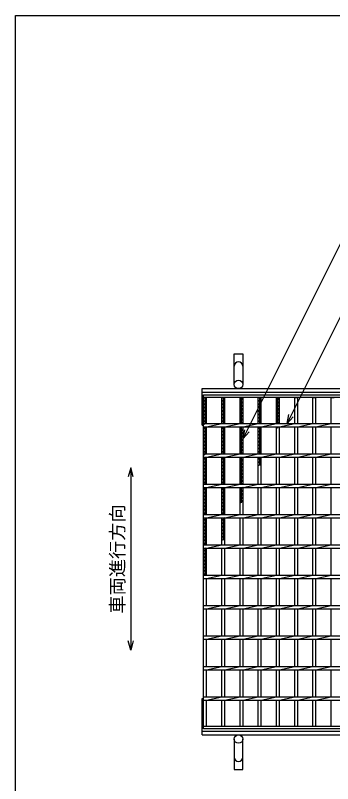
# Model space of a CAD drawing. Units: millimetres, scale not verified. Extents: x -1820 to 1731, y -1282 to 1054.
# Drawn here: x -1729 to -1206, y -211 to 1054 of the extents above; entities that cross this region are included whole.
import ezdxf
from ezdxf.enums import TextEntityAlignment as Align

# ---------------------------------------------------------------- set-up
doc = ezdxf.new("R2010")
doc.units = ezdxf.units.MM
doc.header["$LTSCALE"] = 10
for name, color, linetype, lineweight in [('0_2', 150, 'Continuous', 25), ('16', 3, 'Continuous', 25), ('19', 6, 'Continuous', 25), ('22', 4, 'Continuous', 25)]:
    doc.layers.add(name, color=color, linetype=linetype, lineweight=lineweight)
doc.styles.add('ベクトル', font='')
doc.styles.get('ベクトル').set_extended_font_data('ベクトル')

msp = doc.modelspace()

# ---------------------------------------------------------------- linework, layer by layer
at = {"layer": '0_2'}
for p, q in [((-1729, -1146.5), (-1729, 1053.5)), ((-1729, 1053.5), (1731, 1053.5))]:
    msp.add_line(p, q, dxfattribs=at)
at = {"layer": '16'}
for p, q in [((-1419, 429), (-424, 429)), ((-1419, 424.5), (-1419, 429)), ((-424, 424.5), (-1419, 424.5)), ((-1419, -116.5), (-1419, 424.5)), ((-1419, 424.5), (-1414, 424.5)), ((-1414, 421.7), (-1419, 424.5)), ((-1419, 418.9), (-1414, 421.7)), ((-1414, 416.1), (-1419, 418.9)), ((-1416.5, 381.75), (-1416.5, 424.5)), ((-1414, 381.75), (-1414, 424.5)), ((-1389, 381.75), (-1389, 424.5)), ((-1389, 424.5), (-1384, 424.5)), ((-1384, 421.7), (-1389, 424.5)), ((-1389, 418.9), (-1384, 421.7)), ((-1384, 416.1), (-1389, 418.9)), ((-1386.5, 381.75), (-1386.5, 424.5)), ((-1384, 381.75), (-1384, 424.5)), ((-1359, 381.75), (-1359, 424.5)), ((-1359, 424.5), (-1354, 424.5)), ((-1354, 421.7), (-1359, 424.5)), ((-1359, 418.9), (-1354, 421.7)), ((-1354, 416.1), (-1359, 418.9)), ((-1356.5, 381.75), (-1356.5, 424.5)), ((-1354, 381.75), (-1354, 424.5)), ((-1329, 381.75), (-1329, 424.5)), ((-1329, 424.5), (-1324, 424.5)), ((-1324, 421.7), (-1329, 424.5)), ((-1329, 418.9), (-1324, 421.7)), ((-1324, 416.1), (-1329, 418.9)), ((-1326.5, 381.75), (-1326.5, 424.5)), ((-1324, 381.75), (-1324, 424.5)), ((-1299, 381.75), (-1299, 424.5)), ((-1299, 424.5), (-1294, 424.5)), ((-1294, 421.7), (-1299, 424.5)), ((-1299, 418.9), (-1294, 421.7)), ((-1294, 416.1), (-1299, 418.9)), ((-1296.5, 381.75), (-1296.5, 424.5)), ((-1294, 381.75), (-1294, 424.5)), ((-1269, 381.75), (-1269, 424.5)), ((-1269, 424.5), (-1264, 424.5)), ((-1264, 381.75), (-1264, 424.5)), ((-1239, 381.75), (-1239, 424.5)), ((-1239, 424.5), (-1234, 424.5)), ((-1234, 381.75), (-1234, 424.5)), ((-1209, 381.75), (-1209, 424.5)), ((-1209, 424.5), (-1204, 424.5)), ((-1419, 413.3), (-1414, 416.1)), ((-1414, 410.5), (-1419, 413.3)), ((-1419, 407.7), (-1414, 410.5)), ((-1414, 404.9), (-1419, 407.7)), ((-1419, 402.1), (-1414, 404.9)), ((-1389, 413.3), (-1384, 416.1)), ((-1384, 410.5), (-1389, 413.3)), ((-1389, 407.7), (-1384, 410.5)), ((-1384, 404.9), (-1389, 407.7)), ((-1389, 402.1), (-1384, 404.9)), ((-1359, 413.3), (-1354, 416.1)), ((-1354, 410.5), (-1359, 413.3)), ((-1359, 407.7), (-1354, 410.5)), ((-1354, 404.9), (-1359, 407.7)), ((-1359, 402.1), (-1354, 404.9)), ((-1329, 413.3), (-1324, 416.1)), ((-1324, 410.5), (-1329, 413.3)), ((-1329, 407.7), (-1324, 410.5)), ((-1324, 404.9), (-1329, 407.7)), ((-1329, 402.1), (-1324, 404.9)), ((-1299, 413.3), (-1294, 416.1)), ((-1294, 410.5), (-1299, 413.3)), ((-1299, 407.7), (-1294, 410.5)), ((-1294, 404.9), (-1299, 407.7)), ((-1299, 402.1), (-1294, 404.9)), ((-1414, 399.3), (-1419, 402.1)), ((-1419, 396.5), (-1414, 399.3)), ((-1414, 393.7), (-1419, 396.5)), ((-1419, 390.9), (-1414, 393.7)), ((-1384, 399.3), (-1389, 402.1)), ((-1389, 396.5), (-1384, 399.3)), ((-1384, 393.7), (-1389, 396.5)), ((-1389, 390.9), (-1384, 393.7)), ((-1354, 399.3), (-1359, 402.1)), ((-1359, 396.5), (-1354, 399.3)), ((-1354, 393.7), (-1359, 396.5)), ((-1359, 390.9), (-1354, 393.7)), ((-1324, 399.3), (-1329, 402.1)), ((-1329, 396.5), (-1324, 399.3)), ((-1324, 393.7), (-1329, 396.5)), ((-1329, 390.9), (-1324, 393.7)), ((-1294, 399.3), (-1299, 402.1)), ((-1299, 396.5), (-1294, 399.3)), ((-1294, 393.7), (-1299, 396.5)), ((-1299, 390.9), (-1294, 393.7)), ((-1414, 388.1), (-1419, 390.9)), ((-1419, 385.3), (-1414, 388.1)), ((-1414, 382.5), (-1419, 385.3)), ((-1419, 379.7), (-1414, 382.5)), ((-1419, 381.75), (-424, 381.75)), ((-1419, 376.25), (-1419, 381.75)), ((-1414, 376.25), (-1389, 381.75)), ((-1384, 388.1), (-1389, 390.9)), ((-1389, 385.3), (-1384, 388.1)), ((-1384, 382.5), (-1389, 385.3)), ((-1385.34, 381.75), (-1384, 382.5)), ((-1384, 376.25), (-1359, 381.75)), ((-1354, 388.1), (-1359, 390.9)), ((-1359, 385.3), (-1354, 388.1)), ((-1354, 382.5), (-1359, 385.3)), ((-1355.34, 381.75), (-1354, 382.5)), ((-1354, 376.25), (-1329, 381.75)), ((-1324, 388.1), (-1329, 390.9)), ((-1329, 385.3), (-1324, 388.1)), ((-1324, 382.5), (-1329, 385.3)), ((-1325.34, 381.75), (-1324, 382.5)), ((-1324, 376.25), (-1299, 381.75)), ((-1294, 388.1), (-1299, 390.9)), ((-1299, 385.3), (-1294, 388.1)), ((-1294, 382.5), (-1299, 385.3)), ((-1295.34, 381.75), (-1294, 382.5)), ((-1294, 376.25), (-1269, 381.75)), ((-1264, 376.25), (-1239, 381.75)), ((-1234, 376.25), (-1209, 381.75)), ((-1419, 376.25), (-424, 376.25)), ((-1419, 374.1), (-1415.16, 376.25)), ((-1414, 371.3), (-1419, 374.1)), ((-1419, 368.5), (-1414, 371.3)), ((-1414, 365.7), (-1419, 368.5)), ((-1416.5, 331.75), (-1416.5, 376.25)), ((-1414, 331.75), (-1414, 376.25)), ((-1389, 331.75), (-1389, 376.25)), ((-1389, 374.1), (-1385.16, 376.25)), ((-1384, 371.3), (-1389, 374.1)), ((-1389, 368.5), (-1384, 371.3)), ((-1384, 365.7), (-1389, 368.5)), ((-1386.5, 331.75), (-1386.5, 376.25)), ((-1384, 331.75), (-1384, 376.25)), ((-1359, 331.75), (-1359, 376.25)), ((-1359, 374.1), (-1355.16, 376.25)), ((-1354, 371.3), (-1359, 374.1)), ((-1359, 368.5), (-1354, 371.3)), ((-1354, 365.7), (-1359, 368.5)), ((-1356.5, 331.75), (-1356.5, 376.25)), ((-1354, 331.75), (-1354, 376.25)), ((-1329, 331.75), (-1329, 376.25)), ((-1329, 374.1), (-1325.16, 376.25)), ((-1324, 371.3), (-1329, 374.1)), ((-1329, 368.5), (-1324, 371.3)), ((-1324, 365.7), (-1329, 368.5)), ((-1326.5, 331.75), (-1326.5, 376.25)), ((-1324, 331.75), (-1324, 376.25)), ((-1299, 331.75), (-1299, 376.25)), ((-1299, 374.1), (-1295.16, 376.25)), ((-1296.5, 374.1), (-1296.5, 376.25)), ((-1294, 331.75), (-1294, 376.25)), ((-1269, 331.75), (-1269, 376.25)), ((-1264, 331.75), (-1264, 376.25)), ((-1239, 331.75), (-1239, 376.25)), ((-1234, 331.75), (-1234, 376.25)), ((-1209, 331.75), (-1209, 376.25)), ((-1419, 362.9), (-1414, 365.7)), ((-1414, 360.1), (-1419, 362.9)), ((-1419, 357.3), (-1414, 360.1)), ((-1414, 354.5), (-1419, 357.3)), ((-1419, 351.7), (-1414, 354.5)), ((-1389, 362.9), (-1384, 365.7)), ((-1384, 360.1), (-1389, 362.9)), ((-1389, 357.3), (-1384, 360.1)), ((-1384, 354.5), (-1389, 357.3)), ((-1389, 351.7), (-1384, 354.5)), ((-1359, 362.9), (-1354, 365.7)), ((-1354, 360.1), (-1359, 362.9)), ((-1359, 357.3), (-1354, 360.1)), ((-1354, 354.5), (-1359, 357.3)), ((-1359, 351.7), (-1354, 354.5)), ((-1329, 362.9), (-1324, 365.7)), ((-1324, 360.1), (-1329, 362.9)), ((-1329, 357.3), (-1324, 360.1)), ((-1324, 354.5), (-1329, 357.3)), ((-1329, 351.7), (-1324, 354.5)), ((-1414, 348.9), (-1419, 351.7)), ((-1419, 346.1), (-1414, 348.9)), ((-1414, 343.3), (-1419, 346.1)), ((-1419, 340.5), (-1414, 343.3)), ((-1384, 348.9), (-1389, 351.7)), ((-1389, 346.1), (-1384, 348.9)), ((-1384, 343.3), (-1389, 346.1)), ((-1389, 340.5), (-1384, 343.3)), ((-1354, 348.9), (-1359, 351.7)), ((-1359, 346.1), (-1354, 348.9)), ((-1354, 343.3), (-1359, 346.1)), ((-1359, 340.5), (-1354, 343.3)), ((-1324, 348.9), (-1329, 351.7)), ((-1329, 346.1), (-1324, 348.9)), ((-1324, 343.3), (-1329, 346.1)), ((-1329, 340.5), (-1324, 343.3)), ((-1414, 337.7), (-1419, 340.5)), ((-1419, 334.9), (-1414, 337.7)), ((-1414, 332.1), (-1419, 334.9)), ((-1419, 329.3), (-1414, 332.1)), ((-1419, 331.75), (-424, 331.75)), ((-1419, 326.25), (-1419, 331.75)), ((-1414, 326.25), (-1389, 331.75)), ((-1384, 337.7), (-1389, 340.5)), ((-1389, 334.9), (-1384, 337.7)), ((-1384, 332.1), (-1389, 334.9)), ((-1384.62, 331.75), (-1384, 332.1)), ((-1384, 326.25), (-1359, 331.75)), ((-1354, 337.7), (-1359, 340.5)), ((-1359, 334.9), (-1354, 337.7)), ((-1354, 332.1), (-1359, 334.9)), ((-1354.62, 331.75), (-1354, 332.1)), ((-1354, 326.25), (-1329, 331.75)), ((-1324, 337.7), (-1329, 340.5)), ((-1329, 334.9), (-1324, 337.7)), ((-1324, 332.1), (-1329, 334.9)), ((-1324.62, 331.75), (-1324, 332.1)), ((-1324, 326.25), (-1299, 331.75)), ((-1294, 326.25), (-1269, 331.75)), ((-1264, 326.25), (-1239, 331.75)), ((-1234, 326.25), (-1209, 331.75)), ((-1419, 326.25), (-424, 326.25)), ((-1419, 323.7), (-1414.45, 326.25)), ((-1414, 320.9), (-1419, 323.7)), ((-1419, 318.1), (-1414, 320.9)), ((-1414, 315.3), (-1419, 318.1)), ((-1416.5, 281.75), (-1416.5, 326.25)), ((-1414, 281.75), (-1414, 326.25)), ((-1389, 281.75), (-1389, 326.25)), ((-1389, 323.7), (-1384.45, 326.25)), ((-1384, 320.9), (-1389, 323.7)), ((-1389, 318.1), (-1384, 320.9)), ((-1384, 315.3), (-1389, 318.1)), ((-1386.5, 281.75), (-1386.5, 326.25)), ((-1384, 281.75), (-1384, 326.25)), ((-1359, 281.75), (-1359, 326.25)), ((-1359, 323.7), (-1354.45, 326.25)), ((-1354, 320.9), (-1359, 323.7)), ((-1359, 318.1), (-1354, 320.9)), ((-1354, 315.3), (-1359, 318.1)), ((-1356.5, 281.75), (-1356.5, 326.25)), ((-1354, 281.75), (-1354, 326.25)), ((-1329, 281.75), (-1329, 326.25)), ((-1329, 323.7), (-1324.45, 326.25)), ((-1324, 320.9), (-1329, 323.7)), ((-1329, 318.1), (-1324, 320.9)), ((-1324, 315.3), (-1329, 318.1)), ((-1326.5, 312.5), (-1326.5, 326.25)), ((-1324, 281.75), (-1324, 326.25)), ((-1299, 281.75), (-1299, 326.25)), ((-1294, 281.75), (-1294, 326.25)), ((-1269, 281.75), (-1269, 326.25)), ((-1264, 281.75), (-1264, 326.25)), ((-1239, 281.75), (-1239, 326.25)), ((-1234, 281.75), (-1234, 326.25)), ((-1209, 281.75), (-1209, 326.25)), ((-1419, 312.5), (-1414, 315.3)), ((-1414, 309.7), (-1419, 312.5)), ((-1419, 306.9), (-1414, 309.7)), ((-1414, 304.1), (-1419, 306.9)), ((-1419, 301.3), (-1414, 304.1)), ((-1389, 312.5), (-1384, 315.3)), ((-1384, 309.7), (-1389, 312.5)), ((-1389, 306.9), (-1384, 309.7)), ((-1384, 304.1), (-1389, 306.9)), ((-1389, 301.3), (-1384, 304.1)), ((-1359, 312.5), (-1354, 315.3)), ((-1354, 309.7), (-1359, 312.5)), ((-1359, 306.9), (-1354, 309.7)), ((-1354, 304.1), (-1359, 306.9)), ((-1359, 301.3), (-1354, 304.1)), ((-1329, 312.5), (-1324, 315.3)), ((-1414, 298.5), (-1419, 301.3)), ((-1419, 295.7), (-1414, 298.5)), ((-1414, 292.9), (-1419, 295.7)), ((-1419, 290.1), (-1414, 292.9)), ((-1384, 298.5), (-1389, 301.3)), ((-1389, 295.7), (-1384, 298.5)), ((-1384, 292.9), (-1389, 295.7)), ((-1389, 290.1), (-1384, 292.9)), ((-1354, 298.5), (-1359, 301.3)), ((-1359, 295.7), (-1354, 298.5)), ((-1354, 292.9), (-1359, 295.7)), ((-1359, 290.1), (-1354, 292.9)), ((-1414, 287.3), (-1419, 290.1)), ((-1419, 284.5), (-1414, 287.3)), ((-1414.09, 281.75), (-1419, 284.5)), ((-1419, 281.75), (-424, 281.75)), ((-1419, 276.25), (-1419, 281.75)), ((-1414, 276.25), (-1389, 281.75)), ((-1384, 287.3), (-1389, 290.1)), ((-1389, 284.5), (-1384, 287.3)), ((-1384.09, 281.75), (-1389, 284.5)), ((-1384, 276.25), (-1359, 281.75)), ((-1354, 287.3), (-1359, 290.1)), ((-1359, 284.5), (-1354, 287.3)), ((-1354.09, 281.75), (-1359, 284.5)), ((-1354, 276.25), (-1329, 281.75)), ((-1324, 276.25), (-1299, 281.75)), ((-1294, 276.25), (-1269, 281.75)), ((-1264, 276.25), (-1239, 281.75)), ((-1234, 276.25), (-1209, 281.75)), ((-1419, 276.25), (-424, 276.25)), ((-1419, 273.3), (-1414, 276.1)), ((-1414, 270.5), (-1419, 273.3)), ((-1419, 267.7), (-1414, 270.5)), ((-1414, 264.9), (-1419, 267.7)), ((-1416.5, 231.75), (-1416.5, 276.25)), ((-1414, 276.1), (-1414.27, 276.25)), ((-1414, 231.75), (-1414, 276.25)), ((-1389, 231.75), (-1389, 276.25)), ((-1389, 273.3), (-1384, 276.1)), ((-1384, 270.5), (-1389, 273.3)), ((-1389, 267.7), (-1384, 270.5)), ((-1384, 264.9), (-1389, 267.7)), ((-1386.5, 231.75), (-1386.5, 276.25)), ((-1384, 276.1), (-1384.27, 276.25)), ((-1384, 231.75), (-1384, 276.25)), ((-1359, 231.75), (-1359, 276.25)), ((-1359, 273.3), (-1354, 276.1)), ((-1354, 270.5), (-1359, 273.3)), ((-1359, 267.7), (-1354, 270.5)), ((-1354, 264.9), (-1359, 267.7)), ((-1356.5, 250.9), (-1356.5, 276.25)), ((-1354, 276.1), (-1354.27, 276.25)), ((-1354, 231.75), (-1354, 276.25)), ((-1329, 231.75), (-1329, 276.25)), ((-1324, 231.75), (-1324, 276.25)), ((-1299, 231.75), (-1299, 276.25)), ((-1294, 231.75), (-1294, 276.25)), ((-1269, 231.75), (-1269, 276.25)), ((-1264, 231.75), (-1264, 276.25)), ((-1239, 231.75), (-1239, 276.25)), ((-1234, 231.75), (-1234, 276.25)), ((-1209, 231.75), (-1209, 276.25)), ((-1419, 262.1), (-1414, 264.9)), ((-1414, 259.3), (-1419, 262.1)), ((-1419, 256.5), (-1414, 259.3)), ((-1414, 253.7), (-1419, 256.5)), ((-1419, 250.9), (-1414, 253.7)), ((-1389, 262.1), (-1384, 264.9)), ((-1384, 259.3), (-1389, 262.1)), ((-1389, 256.5), (-1384, 259.3)), ((-1384, 253.7), (-1389, 256.5)), ((-1389, 250.9), (-1384, 253.7)), ((-1359, 262.1), (-1354, 264.9)), ((-1354, 259.3), (-1359, 262.1)), ((-1359, 256.5), (-1354, 259.3)), ((-1354, 253.7), (-1359, 256.5)), ((-1359, 250.9), (-1354, 253.7)), ((-1414, 248.1), (-1419, 250.9)), ((-1419, 245.3), (-1414, 248.1)), ((-1414, 242.5), (-1419, 245.3)), ((-1419, 239.7), (-1414, 242.5)), ((-1384, 248.1), (-1389, 250.9)), ((-1389, 245.3), (-1384, 248.1)), ((-1384, 242.5), (-1389, 245.3)), ((-1389, 239.7), (-1384, 242.5)), ((-1414, 236.9), (-1419, 239.7)), ((-1419, 234.1), (-1414, 236.9)), ((-1414.8, 231.75), (-1419, 234.1)), ((-1419, 231.75), (-424, 231.75)), ((-1419, 226.25), (-1419, 231.75)), ((-1414, 226.25), (-1389, 231.75)), ((-1384, 236.9), (-1389, 239.7)), ((-1389, 234.1), (-1384, 236.9)), ((-1384.8, 231.75), (-1389, 234.1)), ((-1384, 226.25), (-1359, 231.75)), ((-1354, 226.25), (-1329, 231.75)), ((-1324, 226.25), (-1299, 231.75)), ((-1294, 226.25), (-1269, 231.75)), ((-1264, 226.25), (-1239, 231.75)), ((-1234, 226.25), (-1209, 231.75)), ((-1419, 226.25), (-424, 226.25)), ((-1419, 222.9), (-1414, 225.7)), ((-1414, 220.1), (-1419, 222.9)), ((-1419, 217.3), (-1414, 220.1)), ((-1414, 214.5), (-1419, 217.3)), ((-1416.5, 181.75), (-1416.5, 226.25)), ((-1414, 225.7), (-1414.98, 226.25)), ((-1414, 181.75), (-1414, 226.25)), ((-1389, 181.75), (-1389, 226.25)), ((-1389, 222.9), (-1384, 225.7)), ((-1384, 220.1), (-1389, 222.9)), ((-1389, 217.3), (-1384, 220.1)), ((-1384, 214.5), (-1389, 217.3)), ((-1386.5, 189.3), (-1386.5, 226.25)), ((-1384, 225.7), (-1384.98, 226.25)), ((-1384, 181.75), (-1384, 226.25)), ((-1359, 181.75), (-1359, 226.25)), ((-1354, 181.75), (-1354, 226.25)), ((-1329, 181.75), (-1329, 226.25)), ((-1324, 181.75), (-1324, 226.25)), ((-1299, 181.75), (-1299, 226.25)), ((-1294, 181.75), (-1294, 226.25)), ((-1269, 181.75), (-1269, 226.25)), ((-1264, 181.75), (-1264, 226.25)), ((-1239, 181.75), (-1239, 226.25)), ((-1234, 181.75), (-1234, 226.25)), ((-1209, 181.75), (-1209, 226.25)), ((-1419, 211.7), (-1414, 214.5)), ((-1414, 208.9), (-1419, 211.7)), ((-1419, 206.1), (-1414, 208.9)), ((-1414, 203.3), (-1419, 206.1)), ((-1419, 200.5), (-1414, 203.3)), ((-1389, 211.7), (-1384, 214.5)), ((-1384, 208.9), (-1389, 211.7)), ((-1389, 206.1), (-1384, 208.9)), ((-1384, 203.3), (-1389, 206.1)), ((-1389, 200.5), (-1384, 203.3)), ((-1414, 197.7), (-1419, 200.5)), ((-1419, 194.9), (-1414, 197.7)), ((-1414, 192.1), (-1419, 194.9)), ((-1419, 189.3), (-1414, 192.1)), ((-1384, 197.7), (-1389, 200.5)), ((-1389, 194.9), (-1384, 197.7)), ((-1384, 192.1), (-1389, 194.9)), ((-1389, 189.3), (-1384, 192.1)), ((-1414, 186.5), (-1419, 189.3)), ((-1419, 183.7), (-1414, 186.5)), ((-1415.52, 181.75), (-1419, 183.7)), ((-1419, 181.75), (-424, 181.75)), ((-1419, 176.25), (-1419, 181.75)), ((-1414, 176.25), (-1389, 181.75)), ((-1384, 176.25), (-1359, 181.75)), ((-1354, 176.25), (-1329, 181.75)), ((-1324, 176.25), (-1299, 181.75)), ((-1294, 176.25), (-1269, 181.75)), ((-1264, 176.25), (-1239, 181.75)), ((-1234, 176.25), (-1209, 181.75)), ((-1419, 176.25), (-424, 176.25)), ((-1419, 172.5), (-1414, 175.3)), ((-1414, 169.7), (-1419, 172.5)), ((-1419, 166.9), (-1414, 169.7)), ((-1414, 164.1), (-1419, 166.9)), ((-1416.5, 131.75), (-1416.5, 176.25)), ((-1414, 175.3), (-1415.7, 176.25)), ((-1414, 131.75), (-1414, 176.25)), ((-1389, 131.75), (-1389, 176.25)), ((-1384, 131.75), (-1384, 176.25)), ((-1359, 131.75), (-1359, 176.25)), ((-1354, 131.75), (-1354, 176.25)), ((-1329, 131.75), (-1329, 176.25)), ((-1324, 131.75), (-1324, 176.25)), ((-1299, 131.75), (-1299, 176.25)), ((-1294, 131.75), (-1294, 176.25)), ((-1269, 131.75), (-1269, 176.25)), ((-1264, 131.75), (-1264, 176.25)), ((-1239, 131.75), (-1239, 176.25)), ((-1234, 131.75), (-1234, 176.25)), ((-1209, 131.75), (-1209, 176.25)), ((-1419, 161.3), (-1414, 164.1)), ((-1414, 158.5), (-1419, 161.3)), ((-1419, 155.7), (-1414, 158.5)), ((-1414, 152.9), (-1419, 155.7)), ((-1419, 150.1), (-1414, 152.9)), ((-1414, 147.3), (-1419, 150.1)), ((-1419, 144.5), (-1414, 147.3)), ((-1414, 141.7), (-1419, 144.5)), ((-1419, 138.9), (-1414, 141.7)), ((-1414, 136.1), (-1419, 138.9)), ((-1419, 133.3), (-1414, 136.1)), ((-1416.23, 131.75), (-1419, 133.3)), ((-1419, 131.75), (-424, 131.75)), ((-1419, 126.25), (-1419, 131.75)), ((-1414, 126.25), (-1389, 131.75)), ((-1384, 126.25), (-1359, 131.75)), ((-1354, 126.25), (-1329, 131.75)), ((-1324, 126.25), (-1299, 131.75)), ((-1294, 126.25), (-1269, 131.75)), ((-1264, 126.25), (-1239, 131.75)), ((-1234, 126.25), (-1209, 131.75)), ((-1419, 126.25), (-424, 126.25)), ((-1414, 81.75), (-1414, 126.25)), ((-1389, 81.75), (-1389, 126.25)), ((-1384, 81.75), (-1384, 126.25)), ((-1359, 81.75), (-1359, 126.25)), ((-1354, 81.75), (-1354, 126.25)), ((-1329, 81.75), (-1329, 126.25)), ((-1324, 81.75), (-1324, 126.25)), ((-1299, 81.75), (-1299, 126.25)), ((-1294, 81.75), (-1294, 126.25)), ((-1269, 81.75), (-1269, 126.25)), ((-1264, 81.75), (-1264, 126.25)), ((-1239, 81.75), (-1239, 126.25)), ((-1234, 81.75), (-1234, 126.25)), ((-1209, 81.75), (-1209, 126.25)), ((-1419, 81.75), (-424, 81.75)), ((-1419, 76.25), (-1419, 81.75)), ((-1419, 76.25), (-424, 76.25)), ((-1414, 76.25), (-1389, 81.75)), ((-1414, 31.75), (-1414, 76.25)), ((-1389, 31.75), (-1389, 76.25)), ((-1384, 76.25), (-1359, 81.75)), ((-1384, 31.75), (-1384, 76.25)), ((-1359, 31.75), (-1359, 76.25)), ((-1354, 76.25), (-1329, 81.75)), ((-1354, 31.75), (-1354, 76.25)), ((-1329, 31.75), (-1329, 76.25)), ((-1324, 76.25), (-1299, 81.75)), ((-1324, 31.75), (-1324, 76.25)), ((-1299, 31.75), (-1299, 76.25)), ((-1294, 76.25), (-1269, 81.75)), ((-1294, 31.75), (-1294, 76.25)), ((-1269, 31.75), (-1269, 76.25)), ((-1264, 76.25), (-1239, 81.75)), ((-1264, 31.75), (-1264, 76.25)), ((-1239, 31.75), (-1239, 76.25)), ((-1234, 76.25), (-1209, 81.75)), ((-1234, 31.75), (-1234, 76.25)), ((-1209, 31.75), (-1209, 76.25)), ((-1419, 31.75), (-424, 31.75)), ((-1419, 26.25), (-1419, 31.75)), ((-1419, 26.25), (-424, 26.25)), ((-1414, 26.25), (-1389, 31.75)), ((-1414, -18.25), (-1414, 26.25)), ((-1389, -18.25), (-1389, 26.25)), ((-1384, 26.25), (-1359, 31.75)), ((-1384, -18.25), (-1384, 26.25)), ((-1359, -18.25), (-1359, 26.25)), ((-1354, 26.25), (-1329, 31.75)), ((-1354, -18.25), (-1354, 26.25)), ((-1329, -18.25), (-1329, 26.25)), ((-1324, 26.25), (-1299, 31.75)), ((-1324, -18.25), (-1324, 26.25)), ((-1299, -18.25), (-1299, 26.25)), ((-1294, 26.25), (-1269, 31.75)), ((-1294, -18.25), (-1294, 26.25)), ((-1269, -18.25), (-1269, 26.25)), ((-1264, 26.25), (-1239, 31.75)), ((-1264, -18.25), (-1264, 26.25)), ((-1239, -18.25), (-1239, 26.25)), ((-1234, 26.25), (-1209, 31.75)), ((-1234, -18.25), (-1234, 26.25)), ((-1209, -18.25), (-1209, 26.25)), ((-1419, -18.25), (-424, -18.25)), ((-1419, -23.75), (-1419, -18.25)), ((-1419, -23.75), (-424, -23.75)), ((-1414, -23.75), (-1389, -18.25)), ((-1414, -68.25), (-1414, -23.75)), ((-1389, -68.25), (-1389, -23.75)), ((-1384, -23.75), (-1359, -18.25)), ((-1384, -68.25), (-1384, -23.75)), ((-1359, -68.25), (-1359, -23.75)), ((-1354, -23.75), (-1329, -18.25)), ((-1354, -68.25), (-1354, -23.75)), ((-1329, -68.25), (-1329, -23.75)), ((-1324, -23.75), (-1299, -18.25)), ((-1324, -68.25), (-1324, -23.75)), ((-1299, -68.25), (-1299, -23.75)), ((-1294, -23.75), (-1269, -18.25)), ((-1294, -68.25), (-1294, -23.75)), ((-1269, -68.25), (-1269, -23.75)), ((-1264, -23.75), (-1239, -18.25)), ((-1264, -68.25), (-1264, -23.75)), ((-1239, -68.25), (-1239, -23.75)), ((-1234, -23.75), (-1209, -18.25)), ((-1234, -68.25), (-1234, -23.75)), ((-1209, -68.25), (-1209, -23.75)), ((-1419, -68.25), (-424, -68.25)), ((-1419, -73.75), (-1419, -68.25)), ((-1419, -73.75), (-424, -73.75)), ((-1414, -73.75), (-1389, -68.25)), ((-1414, -116.5), (-1414, -73.75)), ((-1389, -116.5), (-1389, -73.75)), ((-1384, -73.75), (-1359, -68.25)), ((-1384, -116.5), (-1384, -73.75)), ((-1359, -116.5), (-1359, -73.75)), ((-1354, -73.75), (-1329, -68.25)), ((-1354, -116.5), (-1354, -73.75)), ((-1329, -116.5), (-1329, -73.75)), ((-1324, -73.75), (-1299, -68.25)), ((-1324, -116.5), (-1324, -73.75)), ((-1299, -116.5), (-1299, -73.75)), ((-1294, -73.75), (-1269, -68.25)), ((-1294, -116.5), (-1294, -73.75)), ((-1269, -116.5), (-1269, -73.75)), ((-1264, -73.75), (-1239, -68.25)), ((-1264, -116.5), (-1264, -73.75)), ((-1239, -116.5), (-1239, -73.75)), ((-1234, -73.75), (-1209, -68.25)), ((-1234, -116.5), (-1234, -73.75)), ((-1209, -116.5), (-1209, -73.75)), ((-1419, -116.5), (-424, -116.5)), ((-1419, -121), (-1419, -116.5)), ((-1419, -116.5), (-1414, -116.5)), ((-424, -121), (-1419, -121)), ((-1389, -116.5), (-1384, -116.5)), ((-1359, -116.5), (-1354, -116.5)), ((-1329, -116.5), (-1324, -116.5)), ((-1299, -116.5), (-1294, -116.5)), ((-1269, -116.5), (-1264, -116.5)), ((-1239, -116.5), (-1234, -116.5)), ((-1209, -116.5), (-1204, -116.5))]:
    msp.add_line(p, q, dxfattribs=at)
at = {"layer": '19'}
for p, q in [((-1368.5, 446), (-1368.5, 496)), ((-1368.5, 496), (-1354.5, 496)), ((-1354.5, 496), (-1354.5, 446)), ((-1421.5, 439), (-421.5, 439)), ((-1421.5, 379), (-1421.5, 439)), ((-1421.5, 433), (-421.5, 433)), ((-1421.5, 379), (-1419, 379)), ((-1421.5, -131), (-1421.5, -71)), ((-1421.5, -71), (-1419, -71)), ((-1421.5, -125), (-421.5, -125)), ((-1421.5, -131), (-421.5, -131)), ((-1368.5, -138), (-1368.5, -188)), ((-1354.5, -188), (-1354.5, -138)), ((-1368.5, -188), (-1354.5, -188))]:
    msp.add_line(p, q, dxfattribs=at)
for centre in [(-1361.5, 446), (-1361.5, -138)]:
    msp.add_circle(centre, 7, dxfattribs=at)
for centre, start, end in [((-1361.5, 476), 0, 180), ((-1361.5, -168), 180, 0)]:
    msp.add_arc(centre, 7, start, end, dxfattribs=at)
at = {"layer": '22'}
for p, q in [((-1354, 356.75), (-1171.5, 721.75)), ((-1281.5, 381.75), (-1135.12, 674.5)), ((-1281.5, 381.75), (-1278.5, 396.35)), ((-1281.5, 381.75), (-1271.5, 392.75)), ((-1354, 356.75), (-1351, 371.35)), ((-1354, 356.75), (-1344, 367.75)), ((-1539, 308.5), (-1543, 293.5)), ((-1535, 293.5), (-1539, 308.5)), ((-1539, 308.5), (-1539, 8.5)), ((-1539, 8.5), (-1543, 23.5)), ((-1535, 23.5), (-1539, 8.5))]:
    msp.add_line(p, q, dxfattribs=at)

# ---------------------------------------------------------------- texts
at = {"layer": '22', "color": 2, "style": 'ベクトル'}
msp.add_text('車両進行方向', height=21.99, rotation=90, dxfattribs=at).set_placement((-1561, 68.5), align=Align.MIDDLE_LEFT)

doc.saveas('drawing.dxf')
